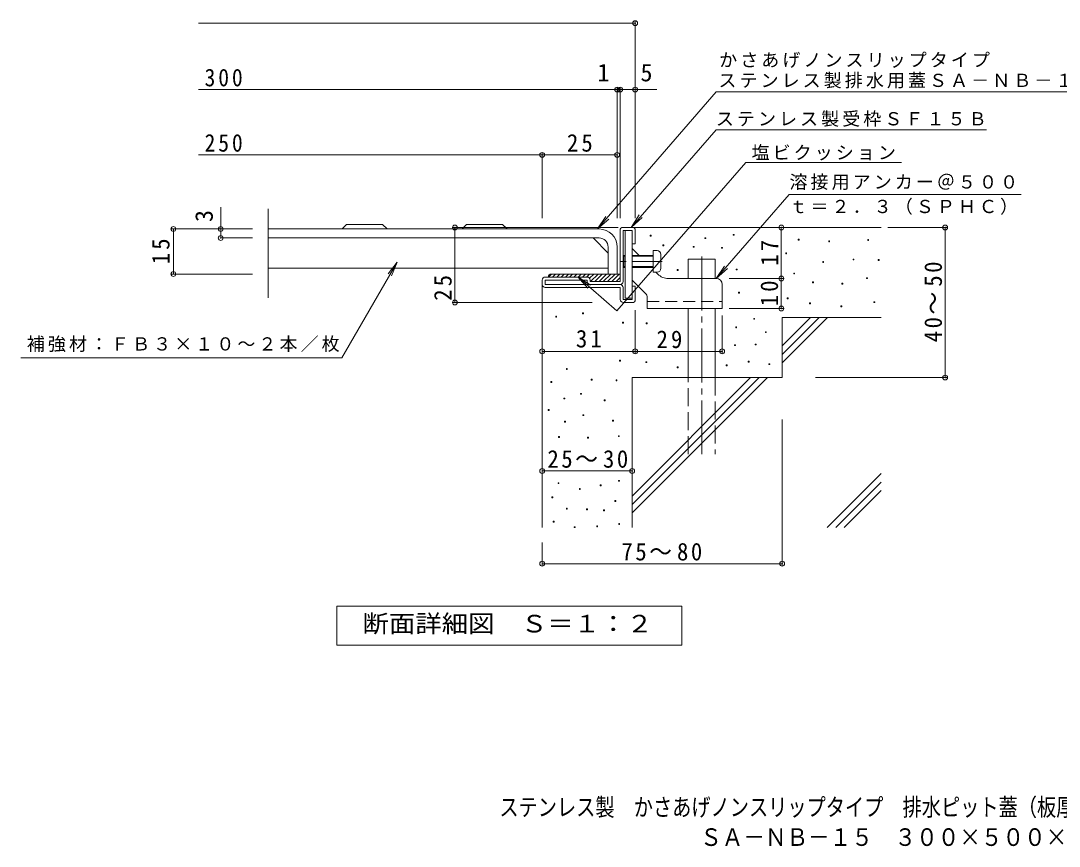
# Model space of a CAD drawing. Units: millimetres at full size; details may follow other scales. Extents: x -324 to 307, y -271 to 211.
# Drawn here: x -324.1 to 22.1, y -270.5 to 4.5 of the extents above; entities that cross this region are included whole.
import ezdxf
from ezdxf.enums import TextEntityAlignment as Align

# ---------------------------------------------------------------- set-up
doc = ezdxf.new("R2010")
doc.units = ezdxf.units.MM
doc.header["$LTSCALE"] = 2
doc.header["$PDMODE"] = 32
doc.header["$PDSIZE"] = 1.6
for name, pattern in [('CHAIN1', [8, 5, -1, 1, -1]), ('CHAIN2', [12, 9, -1, 1, -1]), ('DASHED2', [3, 2, -1]), ('DASHED3', [4, 3, -1])]:
    doc.linetypes.add(name, pattern=pattern)
for name, color, linetype, lineweight in [('D-0', 7, 'Continuous', 9), ('D-1', 2, 'Continuous', 9), ('D-2', 3, 'Continuous', 9), ('D-3', 3, 'Continuous', 9), ('D-4', 7, 'Continuous', 9), ('D-5', 7, 'Continuous', 9), ('D-6', 6, 'Continuous', 9), ('D-9', 4, 'Continuous', 9), ('D-A', 7, 'Continuous', 9)]:
    doc.layers.add(name, color=color, linetype=linetype, lineweight=lineweight)
doc.layers.add('F-4_F-4ﾚｲﾔ', color=2, linetype='Continuous')
doc.layers.add('F-5_F-5ﾚｲﾔ', color=2, linetype='Continuous')
doc.styles.add('ＭＳ ゴシック', font='')
doc.styles.get('ＭＳ ゴシック').set_extended_font_data('MS Gothic')

msp = doc.modelspace()

# ---------------------------------------------------------------- linework, layer by layer
at = {"layer": 'D-0'}
for points in [[(-114.252, -67.276), (-114.252, -66.976), (-113.952, -66.976), (-113.952, -67.276)], [(-96.077, -68.06), (-96.077, -67.76), (-95.777, -67.76), (-95.777, -68.06)], [(-86.566, -66.981), (-86.566, -66.681), (-86.266, -66.681), (-86.266, -66.981)], [(-64.909, -68.559), (-64.909, -68.259), (-64.609, -68.259), (-64.609, -68.559)], [(-54.758, -69.101), (-54.758, -68.801), (-54.458, -68.801), (-54.458, -69.101)], [(-41.764, -68.695), (-41.764, -68.395), (-41.464, -68.395), (-41.464, -68.695)], [(-110.003, -70.435), (-110.003, -70.135), (-109.703, -70.135), (-109.703, -70.435)], [(-99.966, -70.96), (-99.966, -70.66), (-99.666, -70.66), (-99.666, -70.96)], [(-90.488, -71.296), (-90.488, -70.995), (-90.188, -70.995), (-90.188, -71.296)], [(-69.079, -73.165), (-69.079, -72.865), (-68.779, -72.865), (-68.779, -73.165)], [(-56.75, -75.978), (-56.75, -75.678), (-56.45, -75.678), (-56.45, -75.978)], [(-46.637, -75.191), (-46.637, -74.891), (-46.337, -74.891), (-46.337, -75.191)], [(-38.279, -75.343), (-38.279, -75.043), (-37.979, -75.043), (-37.979, -75.343)], [(-105.23, -78.651), (-105.23, -78.351), (-104.93, -78.351), (-104.93, -78.651)], [(-85.617, -78.521), (-85.617, -78.221), (-85.317, -78.221), (-85.317, -78.521)], [(-66.443, -79.857), (-66.443, -79.557), (-66.143, -79.557), (-66.143, -79.857)], [(-60.172, -82.771), (-60.172, -82.471), (-59.872, -82.471), (-59.872, -82.771)], [(-50.376, -83.241), (-50.376, -82.941), (-50.076, -82.941), (-50.076, -83.241)], [(-42.17, -81.418), (-42.17, -81.118), (-41.87, -81.118), (-41.87, -81.418)], [(-84.832, -86.235), (-84.832, -85.935), (-84.532, -85.935), (-84.532, -86.235)], [(-68.588, -88.101), (-68.588, -87.801), (-68.288, -87.801), (-68.288, -88.101)], [(-61.119, -89.809), (-61.119, -89.509), (-60.819, -89.509), (-60.819, -89.809)], [(-39.734, -89.403), (-39.734, -89.103), (-39.434, -89.103), (-39.434, -89.403)], [(-136.788, -93.156), (-136.788, -92.856), (-136.488, -92.856), (-136.488, -93.156)], [(-50.678, -90.754), (-50.678, -90.454), (-50.378, -90.454), (-50.378, -90.754)], [(-145.777, -94.261), (-145.777, -93.961), (-145.477, -93.961), (-145.477, -94.261)], [(-123.446, -96.233), (-123.446, -95.933), (-123.145, -95.933), (-123.145, -96.233)], [(-115.622, -96.448), (-115.622, -96.148), (-115.322, -96.148), (-115.322, -96.448)], [(-79.771, -94.963), (-79.771, -94.663), (-79.471, -94.663), (-79.471, -94.963)], [(-85.749, -97.815), (-85.749, -97.515), (-85.449, -97.515), (-85.449, -97.815)], [(-75.876, -99.395), (-75.876, -99.094), (-75.576, -99.094), (-75.576, -99.395)], [(-86.144, -103.739), (-86.144, -103.439), (-85.844, -103.439), (-85.844, -103.739)], [(-79.252, -103.511), (-79.252, -103.211), (-78.952, -103.211), (-78.952, -103.511)], [(-124.451, -108.873), (-124.451, -108.573), (-124.151, -108.573), (-124.151, -108.873)], [(-115.736, -109.392), (-115.736, -109.092), (-115.436, -109.092), (-115.436, -109.392)], [(-88.908, -110.452), (-88.908, -110.152), (-88.608, -110.152), (-88.608, -110.452)], [(-81.627, -109.251), (-81.627, -108.951), (-81.327, -108.951), (-81.327, -109.251)], [(-74.691, -110.057), (-74.691, -109.757), (-74.391, -109.757), (-74.391, -110.057)], [(-142.222, -111.637), (-142.222, -111.337), (-141.922, -111.337), (-141.922, -111.637)], [(-105.229, -111.117), (-105.229, -110.817), (-104.929, -110.817), (-104.929, -111.117)], [(-147.386, -115.981), (-147.386, -115.681), (-147.086, -115.681), (-147.086, -115.981)], [(-133.929, -115.191), (-133.929, -114.891), (-133.629, -114.891), (-133.629, -115.191)], [(-125.636, -115.422), (-125.636, -115.122), (-125.336, -115.122), (-125.336, -115.422)], [(-137.483, -119.93), (-137.483, -119.63), (-137.183, -119.63), (-137.183, -119.93)], [(-143.012, -121.51), (-143.012, -121.21), (-142.712, -121.21), (-142.712, -121.51)], [(-129.585, -122.136), (-129.585, -121.836), (-129.285, -121.836), (-129.285, -122.136)], [(-148.253, -125.309), (-148.253, -125.009), (-147.953, -125.009), (-147.953, -125.309)], [(-136.694, -127.039), (-136.694, -126.739), (-136.394, -126.739), (-136.394, -127.039)], [(-142.815, -129.211), (-142.815, -128.911), (-142.515, -128.911), (-142.515, -129.211)], [(-126.821, -128.849), (-126.821, -128.549), (-126.521, -128.549), (-126.521, -128.849)], [(-144.789, -134.345), (-144.789, -134.045), (-144.489, -134.045), (-144.489, -134.345)], [(-135.114, -134.542), (-135.114, -134.242), (-134.814, -134.242), (-134.814, -134.542)], [(-124.868, -134.056), (-124.868, -133.756), (-124.568, -133.756), (-124.568, -134.056)], [(-124.846, -148.922), (-124.846, -148.622), (-124.546, -148.622), (-124.546, -148.922)], [(-144.987, -149.711), (-144.987, -149.411), (-144.687, -149.411), (-144.687, -149.711)], [(-137.878, -151.686), (-137.878, -151.386), (-137.578, -151.386), (-137.578, -151.686)], [(-130.909, -150.454), (-130.909, -150.154), (-130.609, -150.154), (-130.609, -150.454)], [(-147.009, -154.45), (-147.009, -154.15), (-146.709, -154.15), (-146.709, -154.45)], [(-126.031, -155.635), (-126.031, -155.335), (-125.731, -155.335), (-125.731, -155.635)], [(-142.199, -158.166), (-142.199, -157.866), (-141.899, -157.866), (-141.899, -158.166)], [(-135.509, -158.4), (-135.509, -158.1), (-135.209, -158.1), (-135.209, -158.4)], [(-129.814, -158.725), (-129.814, -158.425), (-129.514, -158.425), (-129.514, -158.725)], [(-146.566, -162.51), (-146.566, -162.21), (-146.266, -162.21), (-146.266, -162.51)], [(-139.621, -164.369), (-139.621, -164.069), (-139.321, -164.069), (-139.321, -164.369)], [(-132.094, -164.067), (-132.094, -163.767), (-131.794, -163.767), (-131.794, -164.067)], [(-124.775, -163.278), (-124.775, -162.978), (-124.475, -162.978), (-124.475, -163.278)]]:
    msp.add_lwpolyline(points, close=True, dxfattribs=at)
at = {"layer": 'D-1'}
for p, q in [((-124.278, -82.369), (-124.278, -64.969)), ((-123.678, -64.37), (-119.878, -64.37)), ((-123.278, -82.369), (-123.278, -65.369)), ((-123.278, -65.369), (-120.278, -65.369)), ((-119.278, -64.969), (-119.278, -69.869)), ((-150.278, -83.369), (-150.278, -81.869)), ((-135.278, -80.869), (-149.278, -80.869)), ((-149.278, -83.369), (-149.278, -81.869)), ((-135.278, -81.869), (-149.278, -81.869)), ((-135.278, -82.369), (-135.278, -81.869)), ((-134.278, -81.869), (-134.278, -82.369)), ((-124.278, -82.369), (-134.278, -82.369)), ((-124.278, -83.369), (-149.278, -83.369)), ((-149.278, -84.37), (-124.278, -84.37)), ((-124.278, -88.37), (-124.278, -84.37)), ((-123.278, -84.369), (-123.278, -88.369)), ((-119.278, -83.869), (-120.278, -83.869)), ((-120.278, -88.369), (-120.278, -83.869)), ((-119.278, -88.769), (-119.278, -83.869)), ((-123.278, -88.369), (-120.278, -88.369)), ((-123.278, -89.37), (-119.878, -89.37))]:
    msp.add_line(p, q, dxfattribs=at)
msp.add_lwpolyline([(-119.278, -69.869), (-120.278, -69.869), (-120.278, -65.369)], dxfattribs=at)
for centre, radius, start, end in [((-123.678, -64.969), 0.6, 90, 180), ((-119.878, -64.969), 0.6, 0, 90), ((-149.278, -81.869), 1, 90, 180), ((-135.278, -81.869), 1, 0, 90), ((-134.278, -82.369), 1, 180, 270), ((-124.278, -82.369), 1, 270, 0), ((-149.278, -83.369), 1, 180, 270), ((-124.278, -84.369), 1, 0, 90), ((-123.278, -88.37), 1, 180, 270), ((-119.878, -88.769), 0.6, 270, 0)]:
    msp.add_arc(centre, radius, start, end, dxfattribs=at)
at = {"layer": 'D-2'}
for p, q in [((-241.578, -58.148), (-241.578, -87.81)), ((-131.278, -64.87), (-241.578, -64.87)), ((-203.46, -63.37), (-201.96, -64.87)), ((-163.46, -63.37), (-161.96, -64.87)), ((-131.278, -67.87), (-241.578, -67.87)), ((-128.278, -72.87), (-133.278, -67.87)), ((-128.278, -70.87), (-128.278, -79.87)), ((-125.278, -70.87), (-125.278, -79.87)), ((-128.278, -77.87), (-241.578, -77.87)), ((-125.278, -79.87), (-128.278, -79.87))]:
    msp.add_line(p, q, dxfattribs=at)
for points in [[(-216.96, -64.87), (-215.46, -63.37), (-203.46, -63.37)], [(-176.96, -64.87), (-175.46, -63.37), (-163.46, -63.37)]]:
    msp.add_lwpolyline(points, dxfattribs=at)
for radius in [6, 3]:
    msp.add_arc((-131.278, -70.87), radius, 0, 90, dxfattribs=at)
at = {"layer": 'D-3'}
for p, q in [((-122.578, -65.369), (-122.578, -87.869)), ((-122.578, -65.369), (-120.278, -65.369)), ((-120.278, -65.369), (-120.278, -87.869)), ((-117.978, -73.669), (-120.278, -71.369)), ((-111.743, -79.905), (-112.378, -79.269)), ((-115.864, -86.319), (-120.278, -81.905)), ((-92.278, -81.369), (-108.207, -81.369)), ((-90.278, -83.369), (-90.278, -91.369)), ((-122.578, -87.869), (-120.278, -87.869)), ((-115.278, -87.733), (-115.278, -91.369)), ((-115.278, -91.369), (-90.278, -91.369))]:
    msp.add_line(p, q, dxfattribs=at)
at = {"layer": 'D-3', "linetype": 'CHAIN1'}
msp.add_line((-110.29, -75.669), (-124.025, -75.669), dxfattribs=at)
at = {"layer": 'D-3', "linetype": 'DASHED2'}
msp.add_line((-115.278, -89.069), (-90.278, -89.069), dxfattribs=at)
at = {"layer": 'D-3'}
for centre, radius, start, end in [((-108.207, -76.369), 5, 225, 270), ((-92.278, -83.369), 2, 0, 90), ((-117.278, -87.733), 2, 0, 45.00024)]:
    msp.add_arc(centre, radius, start, end, dxfattribs=at)
at = {"layer": 'D-4'}
for p, q in [((-264.812, 3.704), (-119.278, 3.704)), ((-119.278, -61.278), (-119.278, 4.304)), ((-264.812, -18.435), (-112.061, -18.435)), ((-125.278, -61.278), (-125.278, -17.835)), ((-124.278, -61.278), (-124.278, -17.835)), ((-264.812, -40.186), (-150.278, -40.186)), ((-150.278, -61.278), (-150.278, -39.586)), ((-150.278, -40.186), (-125.278, -40.186)), ((-257.429, -57.584), (-257.429, -67.87)), ((-273.805, -64.87), (-246.885, -64.87)), ((-273.205, -64.87), (-273.205, -79.87)), ((-124.907, -64.369), (-179.975, -64.369)), ((-179.374, -89.369), (-179.374, -64.369)), ((-70.563, -81.369), (-70.563, -64.369)), ((-35.072, -64.369), (-15.341, -64.369)), ((-15.941, -114.369), (-15.941, -64.369)), ((-257.429, -67.87), (-246.885, -67.87)), ((-273.805, -79.87), (-246.885, -79.87)), ((-87.913, -81.369), (-69.963, -81.369)), ((-70.563, -91.37), (-70.563, -81.369)), ((-133.649, -89.369), (-179.975, -89.369)), ((-119.278, -91.963), (-119.278, -106.231)), ((-87.913, -91.37), (-69.963, -91.37)), ((-90.278, -93.735), (-90.278, -106.231)), ((-119.278, -105.631), (-150.278, -105.631)), ((-119.278, -105.631), (-90.278, -105.631)), ((-59.122, -114.369), (-15.341, -114.369)), ((-70.278, -128.344), (-70.278, -176.986)), ((-150.278, -145.493), (-120.278, -145.493)), ((-150.278, -169.369), (-150.278, -176.986)), ((-150.278, -176.386), (-70.278, -176.386))]:
    msp.add_line(p, q, dxfattribs=at)
for p in [(-119.278, 3.704), (-125.278, -18.435), (-124.278, -18.435), (-119.278, -18.435), (-150.278, -40.186), (-125.278, -40.186), (-273.205, -64.87), (-257.429, -64.87), (-179.374, -64.369), (-70.563, -64.369), (-15.941, -64.369), (-257.429, -67.87), (-273.205, -79.87), (-70.563, -81.369), (-179.374, -89.369), (-70.563, -91.37), (-150.278, -105.631), (-119.278, -105.631), (-90.278, -105.631), (-15.941, -114.369), (-150.278, -145.493), (-120.278, -145.493), (-150.278, -176.386), (-70.278, -176.386)]:
    msp.add_point(p, dxfattribs=at)
at = {"layer": 'D-5'}
for p, q in [((-92.308, -19.12), (65.066, -19.12)), ((-92.308, -31.787), (-120.667, -64.369)), ((-92.308, -31.787), (-2.15, -31.787)), ((-82.409, -42.76), (-125.375, -92.125)), ((-82.409, -42.76), (-30.532, -42.76)), ((-131.811, -64.87), (-128.077, -61.544)), ((-120.667, -64.369), (-117.904, -60.202)), ((-120.667, -64.369), (-116.92, -61.059)), ((-198.563, -75.869), (-217.007, -107.817)), ((-198.563, -75.869), (-201.606, -79.836)), ((-198.563, -75.869), (-200.476, -80.489)), ((-92.278, -81.37), (-89.516, -77.202)), ((-92.278, -81.37), (-88.531, -78.059)), ((-138.384, -80.801), (-134.217, -83.564)), ((-217.007, -107.817), (-324.079, -107.817))]:
    msp.add_line(p, q, dxfattribs=at)
at = {"layer": 'D-5', "color": 3}
msp.add_line((-125.278, -79.87), (-128.278, -79.87), dxfattribs=at)
at = {"layer": 'D-5'}
for points in [[(-92.308, -19.12), (-131.811, -64.87), (-129.065, -60.691)], [(-92.278, -81.37), (-67.929, -53.393), (9.412, -53.393)], [(-125.375, -92.125), (-138.384, -80.801), (-135.074, -84.548)]]:
    msp.add_lwpolyline(points, dxfattribs=at)
at = {"layer": 'D-5', "color": 2}
msp.add_lwpolyline([(-218.677, -203.558), (-218.677, -190.558), (-103.677, -190.558), (-103.677, -203.558)], close=True, dxfattribs=at)
at = {"layer": 'D-6'}
for p, q in [((-119.878, -64.369), (-37.278, -64.369)), ((-101.578, -74.869), (-92.578, -74.869)), ((-101.578, -81.369), (-101.578, -74.869)), ((-92.578, -81.369), (-92.578, -74.869)), ((-150.278, -83.369), (-150.278, -164.369)), ((-101.578, -114.369), (-101.578, -91.369)), ((-92.578, -114.369), (-92.578, -91.369)), ((-70.278, -103.837), (-60.81, -94.369)), ((-70.278, -106.666), (-57.982, -94.369)), ((-70.278, -109.494), (-55.154, -94.369)), ((-70.278, -94.37), (-37.278, -94.37)), ((-70.278, -94.37), (-70.278, -114.369)), ((-120.278, -114.369), (-120.278, -164.369)), ((-120.278, -114.369), (-70.278, -114.369)), ((-120.278, -153.837), (-80.81, -114.369)), ((-120.278, -156.665), (-77.982, -114.369)), ((-120.278, -159.493), (-75.154, -114.369)), ((-55.272, -164.369), (-37.278, -146.376)), ((-52.443, -164.369), (-37.278, -149.204)), ((-49.615, -164.369), (-37.278, -152.032))]:
    msp.add_line(p, q, dxfattribs=at)
at = {"layer": 'D-6', "linetype": 'CHAIN2'}
msp.add_line((-97.078, -74.054), (-97.078, -139.869), dxfattribs=at)
at = {"layer": 'D-6', "linetype": 'DASHED3'}
for p, q in [((-101.578, -139.869), (-101.578, -114.369)), ((-92.578, -114.369), (-92.578, -139.869))]:
    msp.add_line(p, q, dxfattribs=at)
at = {"layer": 'D-9'}
for p, q in [((-147.202, -79.87), (-148.202, -80.869)), ((-147.278, -79.87), (-124.278, -79.87)), ((-145.787, -79.87), (-146.787, -80.869)), ((-144.373, -79.87), (-145.373, -80.869)), ((-142.959, -79.87), (-143.959, -80.869)), ((-141.545, -79.87), (-142.545, -80.869)), ((-140.131, -79.87), (-141.13, -80.869)), ((-138.716, -79.87), (-139.716, -80.869)), ((-137.302, -79.87), (-138.302, -80.869)), ((-135.888, -79.87), (-136.888, -80.869)), ((-134.474, -79.87), (-135.474, -80.869)), ((-133.06, -79.87), (-134.47, -81.28)), ((-131.645, -79.87), (-134.145, -82.369)), ((-130.231, -79.87), (-132.731, -82.369)), ((-128.817, -79.87), (-131.317, -82.369)), ((-127.403, -79.87), (-129.902, -82.369)), ((-125.988, -79.87), (-128.488, -82.369)), ((-124.574, -79.87), (-127.074, -82.369)), ((-124.278, -80.988), (-125.66, -82.369))]:
    msp.add_line(p, q, dxfattribs=at)
msp.add_arc((-147.278, -80.869), 1, 90, 180, dxfattribs=at)
at = {"layer": 'D-A'}
for p, q in [((-122.578, -73.919), (-123.278, -73.919)), ((-122.578, -73.669), (-123.028, -73.669)), ((-113.278, -73.669), (-120.278, -73.669)), ((-113.278, -73.919), (-120.278, -73.919)), ((-110.678, -77.969), (-110.678, -73.369)), ((-123.028, -77.669), (-123.278, -77.419)), ((-122.578, -77.419), (-123.278, -77.419)), ((-122.578, -77.669), (-123.028, -77.669)), ((-113.278, -77.419), (-120.278, -77.419)), ((-113.278, -77.669), (-120.278, -77.669)), ((-111.978, -79.269), (-113.278, -79.269))]:
    msp.add_line(p, q, dxfattribs=at)
for points in [[(-111.978, -72.069), (-113.278, -72.069), (-113.278, -79.269)], [(-123.028, -77.669), (-123.028, -73.669), (-123.278, -73.919)]]:
    msp.add_lwpolyline(points, dxfattribs=at)
for centre, start, end in [((-111.978, -73.369), 0, 90), ((-111.978, -77.969), 270, 0)]:
    msp.add_arc(centre, 1.3, start, end, dxfattribs=at)

# ---------------------------------------------------------------- texts
at = {"layer": 'D-4', "color": 2, "style": 'ＭＳ ゴシック'}
for s, p in [('1', (-131.867, -17.435)), ('5', (-117.495, -17.435))]:
    msp.add_text(s, height=5.865, dxfattribs=at).set_placement(p, align=Align.BOTTOM_LEFT)
msp.add_text('3', height=5.865, rotation=90, dxfattribs=at).set_placement((-258.323, -62.548), align=Align.BOTTOM_LEFT)
at = {"layer": 'D-4', "color": 2, "char_height": 5.865, "attachment_point": 7, "style": 'ＭＳ ゴシック'}
for s, insert in [('\\T1.27;\\W0.9;300', (-262.812, -17.426)), ('\\T1.27;\\W0.9;250', (-262.812, -39.186)), ('\\T1.27;\\W0.95;25', (-142.028, -39.186)), ('\\T1.27;\\W0.95;31', (-139.028, -104.431)), ('\\T1.22;\\W0.95;25～30', (-148.528, -144.493)), ('\\T1.22;\\W0.95;75～80', (-123.852, -175.386))]:
    msp.add_mtext(s, dxfattribs=dict(at, insert=insert))
for s, insert, rotation in [('\\T1.27;\\W0.95;15', (-274.405, -76.62), 90), ('\\T1.27;\\W0.95;17', (-71.563, -77.119), 90), ('\\T1.22;\\W0.95;40～50', (-16.941, -102.619), 90), ('\\T1.27;\\W0.95;25', (-180.375, -88.793), 90), ('\\T1.27;\\W0.95;10', (-71.563, -90.619), 90), ('\\T1.27;\\W0.95;29', (-112.161, -104.631), 0.001)]:
    msp.add_mtext(s, dxfattribs=dict(at, insert=insert, rotation=rotation))
at = {"layer": 'D-5', "color": 2, "style": 'ＭＳ ゴシック', "width": 1.1}
msp.add_text('断面詳細図\u3000Ｓ＝１：２', height=5.865, dxfattribs=at).set_placement((-210.177, -201.058), align=Align.BOTTOM_LEFT)
at = {"layer": 'D-5', "char_height": 4.399, "attachment_point": 7, "style": 'ＭＳ ゴシック'}
for s, insert in [('\\T1.17;かさあげノンスリップタイプ', (-91.279, -11.196)), ('\\T1.17;ステンレス製排水用蓋ＳＡ－ＮＢ－１５（ｔ＝３）', (-91.52, -18.122)), ('\\T1.17;ステンレス製受枠ＳＦ１５Ｂ', (-92.38, -30.836)), ('\\T1.17;塩ビクッション', (-80.483, -42.055)), ('\\T1.17;溶接用アンカー＠５００', (-67.84, -51.901)), ('\\T1.17;ｔ＝２．３（ＳＰＨＣ）', (-67.84, -60.145)), ('\\T1.17;補強材：ＦＢ３×１０～２本／枚', (-322.055, -105.888))]:
    msp.add_mtext(s, dxfattribs=dict(at, insert=insert))
at = {"layer": 'F-4_F-4ﾚｲﾔ', "style": 'ＭＳ ゴシック', "width": 0.9}
msp.add_text('ＳＡ－ＮＢ－１５\u3000３００×５００×１５＋ＳＦ１５Ｂ', height=5.865, dxfattribs=at).set_placement((-97.613, -272.174), align=Align.BOTTOM_LEFT)
at = {"layer": 'F-5_F-5ﾚｲﾔ', "style": 'ＭＳ ゴシック', "width": 0.8}
msp.add_text('ステンレス製\u3000かさあげノンスリップタイプ\u3000排水ピット蓋（板厚３ｍｍ、高さ１５ｍｍ）', height=5.865, dxfattribs=at).set_placement((-164.542, -262.187), align=Align.BOTTOM_LEFT)

doc.saveas('drawing.dxf')
